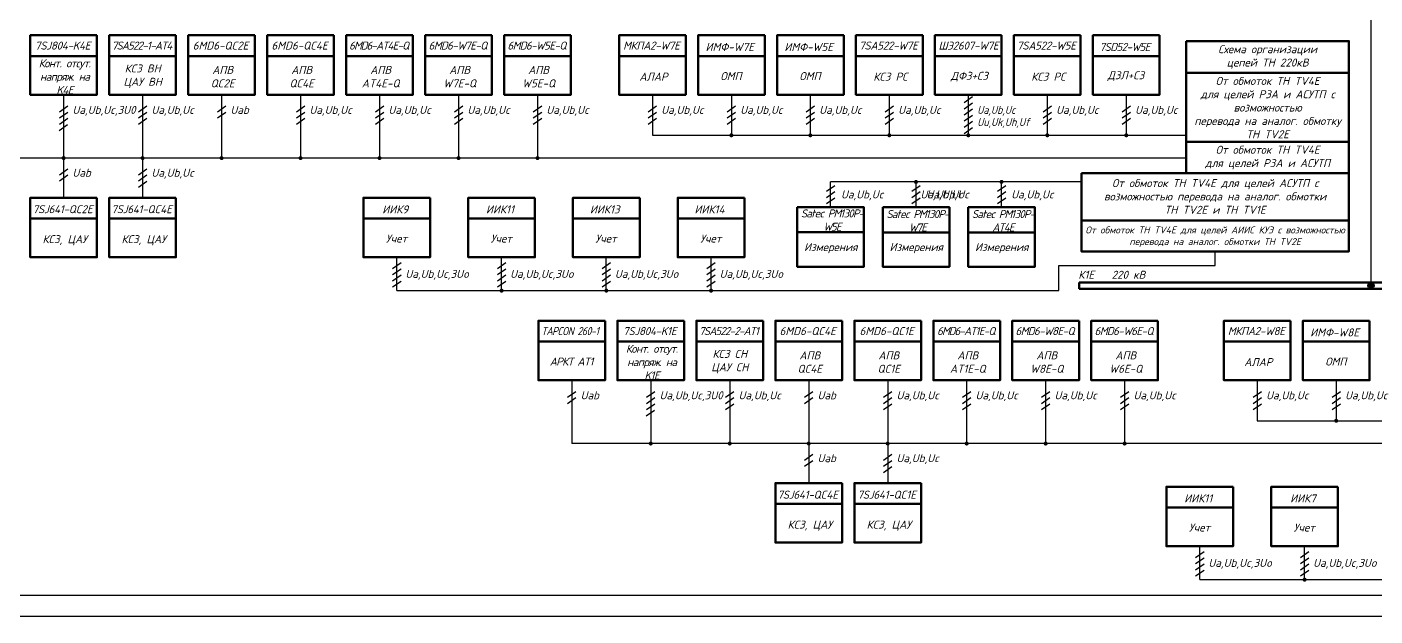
# Model space of a CAD drawing. Header units: millimetres. Extents: x -4534 to -456, y 3875 to 4716.
# Drawn here: x -4136.2 to -3807.6, y 3875.4 to 4018.9 of the extents above; entities that cross this region are included whole.
import ezdxf

# ---------------------------------------------------------------- set-up
doc = ezdxf.new("R2010")
doc.units = ezdxf.units.MM
doc.linetypes.add('HIDDEN2', pattern=[0.1875, 0.125, -0.0625])
doc.layers.add('Измерения АСУТП', color=80, linetype='Continuous')
doc.layers.add('Корректировка 1', color=5, linetype='Continuous')
doc.styles.add('ГОСТ 3.0', font='isocpeur.ttf', dxfattribs={"oblique": 15, "height": 3})

msp = doc.modelspace()

# ---------------------------------------------------------------- hatches: boundary and pattern name
at = {"linetype": 'HIDDEN2'}
msp.add_hatch(color=0, dxfattribs=at).paths.add_polyline_path([(-3807.85, 3955.9, 1), (-3809.39, 3955.9, 1)])
msp.add_hatch(color=0, dxfattribs=at).paths.add_polyline_path([(-3807.85, 3955.9, 1), (-3809.39, 3955.9, 1)])

# ---------------------------------------------------------------- linework, layer by layer
at = {"color": 0}
for p, q in [((-3808.62, 4035.78), (-3808.62, 3956.68)), ((-4127.23, 4002.43), (-4127.23, 3986.99)), ((-4107.98, 4002.43), (-4107.98, 3986.99)), ((-4088.73, 4002.43), (-4088.73, 3986.99)), ((-4069.48, 4002.43), (-4069.48, 3986.99)), ((-4050.23, 4002.43), (-4050.23, 3986.99)), ((-4030.98, 4002.43), (-4030.98, 3986.99)), ((-4011.73, 4002.43), (-4011.73, 3986.99)), ((-3983.74, 4002.43), (-3983.74, 3992.54)), ((-3964.49, 4002.43), (-3964.49, 3992.54)), ((-3945.24, 4002.43), (-3945.24, 3992.54)), ((-3925.99, 4002.43), (-3925.99, 3992.54)), ((-3907.76, 4000.53), (-3905.72, 4001.96)), ((-3906.74, 4002.43), (-3906.74, 3992.54)), ((-3887.49, 4002.43), (-3887.49, 3992.54)), ((-3868.24, 4002.43), (-3868.24, 3992.54)), ((-4128.25, 3998.26), (-4126.2, 3999.7)), ((-4109, 3998.26), (-4106.95, 3999.7)), ((-4089.75, 3998.26), (-4087.7, 3999.7)), ((-4070.5, 3998.26), (-4068.46, 3999.7)), ((-4051.25, 3998.26), (-4049.21, 3999.7)), ((-4032, 3998.26), (-4029.96, 3999.7)), ((-4012.75, 3998.26), (-4010.71, 3999.7)), ((-3984.76, 3998.26), (-3982.71, 3999.7)), ((-3965.51, 3998.26), (-3963.46, 3999.7)), ((-3946.26, 3998.26), (-3944.22, 3999.7)), ((-3927.01, 3998.26), (-3924.97, 3999.7)), ((-3907.76, 3999.03), (-3905.72, 4000.46)), ((-3907.76, 3997.53), (-3905.72, 3998.96)), ((-3888.51, 3998.26), (-3886.47, 3999.7)), ((-3869.26, 3998.26), (-3867.22, 3999.7)), ((-4128.32, 3993.72), (-4126.27, 3995.15)), ((-4128.25, 3996.76), (-4126.2, 3998.2)), ((-4128.25, 3995.26), (-4126.2, 3996.7)), ((-4109, 3996.76), (-4106.95, 3998.2)), ((-4109, 3995.26), (-4106.95, 3996.7)), ((-4089.75, 3996.76), (-4087.7, 3998.2)), ((-4070.5, 3996.76), (-4068.46, 3998.2)), ((-4070.5, 3995.26), (-4068.46, 3996.7)), ((-4051.25, 3996.76), (-4049.21, 3998.2)), ((-4051.25, 3995.26), (-4049.21, 3996.7)), ((-4032, 3996.76), (-4029.96, 3998.2)), ((-4032, 3995.26), (-4029.96, 3996.7)), ((-4012.75, 3996.76), (-4010.71, 3998.2)), ((-4012.75, 3995.26), (-4010.71, 3996.7)), ((-3984.76, 3996.76), (-3982.71, 3998.2)), ((-3984.76, 3995.26), (-3982.71, 3996.7)), ((-3965.51, 3996.76), (-3963.46, 3998.2)), ((-3965.51, 3995.26), (-3963.46, 3996.7)), ((-3946.26, 3996.76), (-3944.22, 3998.2)), ((-3946.26, 3995.26), (-3944.22, 3996.7)), ((-3927.01, 3996.76), (-3924.97, 3998.2)), ((-3927.01, 3995.26), (-3924.97, 3996.7)), ((-3907.76, 3996.03), (-3905.72, 3997.46)), ((-3907.76, 3994.53), (-3905.72, 3995.96)), ((-3888.51, 3996.76), (-3886.47, 3998.2)), ((-3888.51, 3995.26), (-3886.47, 3996.7)), ((-3869.26, 3996.76), (-3867.22, 3998.2)), ((-3869.26, 3995.26), (-3867.22, 3996.7)), ((-3983.74, 3992.54), (-3853.62, 3992.54)), ((-3907.78, 3993.02), (-3905.73, 3994.45)), ((-3853.62, 3986.99), (-4165.73, 3986.99)), ((-4127.23, 3986.99), (-4127.23, 3977.33)), ((-4107.98, 3986.99), (-4107.98, 3977.33)), ((-4128.25, 3982.94), (-4126.2, 3984.38)), ((-4128.25, 3981.44), (-4126.2, 3982.88)), ((-4109, 3982.94), (-4106.95, 3984.38)), ((-4109, 3981.44), (-4106.95, 3982.88)), ((-4109, 3979.94), (-4106.95, 3981.38)), ((-4003.39, 3932.86), (-4003.39, 3917.42)), ((-3984.14, 3932.86), (-3984.14, 3917.42)), ((-3964.89, 3932.86), (-3964.89, 3917.42)), ((-3945.64, 3932.86), (-3945.64, 3917.42)), ((-3926.39, 3932.86), (-3926.39, 3917.42)), ((-3907.14, 3932.86), (-3907.14, 3917.42)), ((-3887.89, 3932.86), (-3887.89, 3917.42)), ((-3868.64, 3932.86), (-3868.64, 3917.42)), ((-3836.32, 3932.86), (-3836.32, 3922.97)), ((-3817.07, 3932.86), (-3817.07, 3922.97)), ((-4004.41, 3928.7), (-4002.36, 3930.13)), ((-3985.16, 3928.7), (-3983.11, 3930.13)), ((-3965.91, 3928.7), (-3963.86, 3930.13)), ((-3946.66, 3928.7), (-3944.61, 3930.13)), ((-3927.41, 3928.7), (-3925.36, 3930.13)), ((-3908.16, 3928.7), (-3906.11, 3930.13)), ((-3888.91, 3928.7), (-3886.86, 3930.13)), ((-3869.66, 3928.7), (-3867.61, 3930.13)), ((-3837.34, 3928.7), (-3835.3, 3930.13)), ((-3818.1, 3928.7), (-3816.05, 3930.13)), ((-4004.41, 3927.2), (-4002.36, 3928.63)), ((-3985.16, 3927.2), (-3983.11, 3928.63)), ((-3985.16, 3925.7), (-3983.11, 3927.13)), ((-3965.91, 3927.2), (-3963.86, 3928.63)), ((-3965.91, 3925.7), (-3963.86, 3927.13)), ((-3946.66, 3927.2), (-3944.61, 3928.63)), ((-3927.41, 3927.2), (-3925.36, 3928.63)), ((-3927.41, 3925.7), (-3925.36, 3927.13)), ((-3908.16, 3927.2), (-3906.11, 3928.63)), ((-3908.16, 3925.7), (-3906.11, 3927.13)), ((-3888.91, 3927.2), (-3886.86, 3928.63)), ((-3888.91, 3925.7), (-3886.86, 3927.13)), ((-3869.66, 3927.2), (-3867.61, 3928.63)), ((-3869.66, 3925.7), (-3867.61, 3927.13)), ((-3837.34, 3927.2), (-3835.3, 3928.63)), ((-3837.34, 3925.7), (-3835.3, 3927.13)), ((-3818.1, 3927.2), (-3816.05, 3928.63)), ((-3818.1, 3925.7), (-3816.05, 3927.13)), ((-3985.23, 3924.15), (-3983.18, 3925.59)), ((-3836.32, 3922.97), (-3706.2, 3922.97)), ((-3706.2, 3917.42), (-4003.39, 3917.42)), ((-3945.64, 3917.42), (-3945.64, 3907.77)), ((-3926.39, 3917.42), (-3926.39, 3907.77)), ((-3946.66, 3913.38), (-3944.61, 3914.81)), ((-3946.66, 3911.88), (-3944.61, 3913.31)), ((-3927.41, 3913.38), (-3925.36, 3914.81)), ((-3927.41, 3911.88), (-3925.36, 3913.31)), ((-3927.41, 3910.38), (-3925.36, 3911.81))]:
    msp.add_line(p, q, dxfattribs=at)
at = {"color": 0, "lineweight": 50}
for p, q in [((-3853.62, 4007.74), (-3813.97, 4007.74)), ((-3853.62, 3990.95), (-3813.97, 3990.95)), ((-3879.72, 3956.68), (-3310.54, 3956.68)), ((-3879.72, 3955.13), (-3879.72, 3956.68)), ((-3310.54, 3955.13), (-3879.72, 3955.13))]:
    msp.add_line(p, q, dxfattribs=at)
at = {"color": 0, "ltscale": 0.25}
for p, q in [((-4046.01, 3954.68), (-4046.01, 3962.84)), ((-4020.48, 3954.68), (-4020.48, 3962.84)), ((-3994.96, 3954.68), (-3994.96, 3962.84)), ((-3969.43, 3954.68), (-3969.43, 3962.84)), ((-3846.58, 3960.8), (-3846.58, 3964.26)), ((-4047.03, 3960.1), (-4044.99, 3961.53)), ((-4047.03, 3958.6), (-4044.99, 3960.03)), ((-4021.51, 3960.1), (-4019.46, 3961.53)), ((-4021.51, 3958.6), (-4019.46, 3960.03)), ((-3995.98, 3960.1), (-3993.93, 3961.53)), ((-3995.98, 3958.6), (-3993.93, 3960.03)), ((-3970.45, 3960.1), (-3968.4, 3961.53)), ((-3970.45, 3958.6), (-3968.4, 3960.03)), ((-3884.69, 3960.8), (-3846.58, 3960.8)), ((-3884.69, 3954.68), (-3884.69, 3960.8)), ((-4047.03, 3957.1), (-4044.99, 3958.53)), ((-4047.03, 3955.6), (-4044.99, 3957.03)), ((-4021.51, 3957.1), (-4019.46, 3958.53)), ((-4021.51, 3955.6), (-4019.46, 3957.03)), ((-3995.98, 3957.1), (-3993.93, 3958.53)), ((-3995.98, 3955.6), (-3993.93, 3957.03)), ((-3970.45, 3957.1), (-3968.4, 3958.53)), ((-3970.45, 3955.6), (-3968.4, 3957.03)), ((-4046.01, 3954.68), (-3884.69, 3954.68)), ((-3851.33, 3889.66), (-3849.29, 3891.09)), ((-3850.31, 3884.25), (-3850.31, 3892.4)), ((-3825.81, 3889.66), (-3823.76, 3891.09)), ((-3824.78, 3884.25), (-3824.78, 3892.4)), ((-3851.33, 3888.16), (-3849.29, 3889.59)), ((-3851.33, 3886.66), (-3849.29, 3888.09)), ((-3825.81, 3888.16), (-3823.76, 3889.59)), ((-3825.81, 3886.66), (-3823.76, 3888.09)), ((-3851.33, 3885.16), (-3849.29, 3886.59)), ((-3850.31, 3884.25), (-3642.83, 3884.25)), ((-3825.81, 3885.16), (-3823.76, 3886.59))]:
    msp.add_line(p, q, dxfattribs=at)
at = {"color": 0, "lineweight": 30}
msp.add_line((-2238.35, 3880.38), (-4514.35, 3880.38), dxfattribs=at)
at = {"color": 0, "linetype": 'Continuous', "lineweight": 25}
msp.add_lwpolyline([(-4534.35, 3875.38), (-2233.35, 3875.38), (-2233.35, 4716.38), (-4534.35, 4716.38)], close=True, dxfattribs=at)
at = {"color": 0, "lineweight": 50, "ltscale": 0.25}
for points in [[(-4119.1, 4016.92), (-4135.35, 4016.92), (-4135.35, 4011.84), (-4119.1, 4011.84)], [(-4099.85, 4016.92), (-4116.1, 4016.92), (-4116.1, 4011.84), (-4099.85, 4011.84)], [(-4080.6, 4016.92), (-4096.85, 4016.92), (-4096.85, 4011.84), (-4080.6, 4011.84)], [(-4061.35, 4016.92), (-4077.6, 4016.92), (-4077.6, 4011.84), (-4061.35, 4011.84)], [(-4042.1, 4016.92), (-4058.35, 4016.92), (-4058.35, 4011.84), (-4042.1, 4011.84)], [(-4022.85, 4016.92), (-4039.1, 4016.92), (-4039.1, 4011.84), (-4022.85, 4011.84)], [(-4003.6, 4016.92), (-4019.85, 4016.92), (-4019.85, 4011.84), (-4003.6, 4011.84)], [(-3975.61, 4016.92), (-3991.86, 4016.92), (-3991.86, 4011.84), (-3975.61, 4011.84)], [(-3956.36, 4016.92), (-3972.61, 4016.92), (-3972.61, 4011.84), (-3956.36, 4011.84)], [(-3937.11, 4016.92), (-3953.36, 4016.92), (-3953.36, 4011.84), (-3937.11, 4011.84)], [(-3917.86, 4016.92), (-3934.11, 4016.92), (-3934.11, 4011.84), (-3917.86, 4011.84)], [(-3898.61, 4016.92), (-3914.86, 4016.92), (-3914.86, 4011.84), (-3898.61, 4011.84)], [(-3879.37, 4016.92), (-3895.62, 4016.92), (-3895.62, 4011.84), (-3879.37, 4011.84)], [(-3860.12, 4016.92), (-3876.37, 4016.92), (-3876.37, 4011.84), (-3860.12, 4011.84)], [(-4119.1, 4011.84), (-4135.35, 4011.84), (-4135.35, 4002.43), (-4119.1, 4002.43)], [(-4099.85, 4011.84), (-4116.1, 4011.84), (-4116.1, 4002.43), (-4099.85, 4002.43)], [(-4080.6, 4011.84), (-4096.85, 4011.84), (-4096.85, 4002.43), (-4080.6, 4002.43)], [(-4061.35, 4011.84), (-4077.6, 4011.84), (-4077.6, 4002.43), (-4061.35, 4002.43)], [(-4042.1, 4011.84), (-4058.35, 4011.84), (-4058.35, 4002.43), (-4042.1, 4002.43)], [(-4022.85, 4011.84), (-4039.1, 4011.84), (-4039.1, 4002.43), (-4022.85, 4002.43)], [(-4003.6, 4011.84), (-4019.85, 4011.84), (-4019.85, 4002.43), (-4003.6, 4002.43)], [(-3975.61, 4011.84), (-3991.86, 4011.84), (-3991.86, 4002.43), (-3975.61, 4002.43)], [(-3956.36, 4011.84), (-3972.61, 4011.84), (-3972.61, 4002.43), (-3956.36, 4002.43)], [(-3937.11, 4011.84), (-3953.36, 4011.84), (-3953.36, 4002.43), (-3937.11, 4002.43)], [(-3917.86, 4011.84), (-3934.11, 4011.84), (-3934.11, 4002.43), (-3917.86, 4002.43)], [(-3898.61, 4011.84), (-3914.86, 4011.84), (-3914.86, 4002.43), (-3898.61, 4002.43)], [(-3879.37, 4011.84), (-3895.62, 4011.84), (-3895.62, 4002.43), (-3879.37, 4002.43)], [(-3860.12, 4011.84), (-3876.37, 4011.84), (-3876.37, 4002.43), (-3860.12, 4002.43)], [(-4119.1, 3977.33), (-4135.35, 3977.33), (-4135.35, 3972.25), (-4119.1, 3972.25)], [(-4099.85, 3977.33), (-4116.1, 3977.33), (-4116.1, 3972.25), (-4099.85, 3972.25)], [(-4037.89, 3977.33), (-4054.14, 3977.33), (-4054.14, 3972.25), (-4037.89, 3972.25)], [(-4012.36, 3977.33), (-4028.61, 3977.33), (-4028.61, 3972.25), (-4012.36, 3972.25)], [(-3986.83, 3977.33), (-4003.08, 3977.33), (-4003.08, 3972.25), (-3986.83, 3972.25)], [(-3961.3, 3977.33), (-3977.55, 3977.33), (-3977.55, 3972.25), (-3961.3, 3972.25)], [(-4119.1, 3972.25), (-4135.35, 3972.25), (-4135.35, 3962.84), (-4119.1, 3962.84)], [(-4099.85, 3972.25), (-4116.1, 3972.25), (-4116.1, 3962.84), (-4099.85, 3962.84)], [(-4037.89, 3972.25), (-4054.14, 3972.25), (-4054.14, 3962.84), (-4037.89, 3962.84)], [(-4012.36, 3972.25), (-4028.61, 3972.25), (-4028.61, 3962.84), (-4012.36, 3962.84)], [(-3986.83, 3972.25), (-4003.08, 3972.25), (-4003.08, 3962.84), (-3986.83, 3962.84)], [(-3961.3, 3972.25), (-3977.55, 3972.25), (-3977.55, 3962.84), (-3961.3, 3962.84)], [(-3879.19, 3971.79), (-3813.97, 3971.79), (-3813.97, 3964.26), (-3879.19, 3964.26)], [(-3995.26, 3947.35), (-4011.51, 3947.35), (-4011.51, 3942.27), (-3995.26, 3942.27)], [(-3976.01, 3947.35), (-3992.26, 3947.35), (-3992.26, 3942.27), (-3976.01, 3942.27)], [(-3956.76, 3947.35), (-3973.01, 3947.35), (-3973.01, 3942.27), (-3956.76, 3942.27)], [(-3937.51, 3947.35), (-3953.76, 3947.35), (-3953.76, 3942.27), (-3937.51, 3942.27)], [(-3918.26, 3947.35), (-3934.51, 3947.35), (-3934.51, 3942.27), (-3918.26, 3942.27)], [(-3899.01, 3947.35), (-3915.26, 3947.35), (-3915.26, 3942.27), (-3899.01, 3942.27)], [(-3879.76, 3947.35), (-3896.01, 3947.35), (-3896.01, 3942.27), (-3879.76, 3942.27)], [(-3860.51, 3947.35), (-3876.76, 3947.35), (-3876.76, 3942.27), (-3860.51, 3942.27)], [(-3828.2, 3947.35), (-3844.45, 3947.35), (-3844.45, 3942.27), (-3828.2, 3942.27)], [(-3808.95, 3947.35), (-3825.2, 3947.35), (-3825.2, 3942.27), (-3808.95, 3942.27)], [(-3995.26, 3942.27), (-4011.51, 3942.27), (-4011.51, 3932.86), (-3995.26, 3932.86)], [(-3976.01, 3942.27), (-3992.26, 3942.27), (-3992.26, 3932.86), (-3976.01, 3932.86)], [(-3956.76, 3942.27), (-3973.01, 3942.27), (-3973.01, 3932.86), (-3956.76, 3932.86)], [(-3937.51, 3942.27), (-3953.76, 3942.27), (-3953.76, 3932.86), (-3937.51, 3932.86)], [(-3918.26, 3942.27), (-3934.51, 3942.27), (-3934.51, 3932.86), (-3918.26, 3932.86)], [(-3899.01, 3942.27), (-3915.26, 3942.27), (-3915.26, 3932.86), (-3899.01, 3932.86)], [(-3879.76, 3942.27), (-3896.01, 3942.27), (-3896.01, 3932.86), (-3879.76, 3932.86)], [(-3860.51, 3942.27), (-3876.76, 3942.27), (-3876.76, 3932.86), (-3860.51, 3932.86)], [(-3828.2, 3942.27), (-3844.45, 3942.27), (-3844.45, 3932.86), (-3828.2, 3932.86)], [(-3808.95, 3942.27), (-3825.2, 3942.27), (-3825.2, 3932.86), (-3808.95, 3932.86)], [(-3937.51, 3907.77), (-3953.76, 3907.77), (-3953.76, 3902.69), (-3937.51, 3902.69)], [(-3918.26, 3907.77), (-3934.51, 3907.77), (-3934.51, 3902.69), (-3918.26, 3902.69)], [(-3842.19, 3906.9), (-3858.44, 3906.9), (-3858.44, 3901.81), (-3842.19, 3901.81)], [(-3816.66, 3906.9), (-3832.91, 3906.9), (-3832.91, 3901.81), (-3816.66, 3901.81)], [(-3937.51, 3902.69), (-3953.76, 3902.69), (-3953.76, 3893.27), (-3937.51, 3893.27)], [(-3918.26, 3902.69), (-3934.51, 3902.69), (-3934.51, 3893.27), (-3918.26, 3893.27)], [(-3842.19, 3901.81), (-3858.44, 3901.81), (-3858.44, 3892.4), (-3842.19, 3892.4)], [(-3816.66, 3901.81), (-3832.91, 3901.81), (-3832.91, 3892.4), (-3816.66, 3892.4)]]:
    msp.add_lwpolyline(points, close=True, dxfattribs=at)
at = {"color": 0, "lineweight": 50}
msp.add_lwpolyline([(-3853.62, 4015.52), (-3813.97, 4015.52), (-3813.97, 3983.31), (-3853.62, 3983.31)], close=True, dxfattribs=at)
at = {"color": 0, "ltscale": 0.25, "const_width": 0.487}
for points in [[(-3964.73, 3992.54, 1), (-3964.24, 3992.54, 1)], [(-3945.48, 3992.54, 1), (-3945, 3992.54, 1)], [(-3926.23, 3992.54, 1), (-3925.75, 3992.54, 1)], [(-3906.98, 3992.54, 1), (-3906.5, 3992.54, 1)], [(-3887.73, 3992.54, 1), (-3887.25, 3992.54, 1)], [(-3868.48, 3992.54, 1), (-3868, 3992.54, 1)], [(-4127.47, 3986.99, 1), (-4126.98, 3986.99, 1)], [(-4108.22, 3986.99, 1), (-4107.73, 3986.99, 1)], [(-4088.97, 3986.99, 1), (-4088.48, 3986.99, 1)], [(-4069.72, 3986.99, 1), (-4069.24, 3986.99, 1)], [(-4050.47, 3986.99, 1), (-4049.99, 3986.99, 1)], [(-4031.22, 3986.99, 1), (-4030.74, 3986.99, 1)], [(-4011.97, 3986.99, 1), (-4011.49, 3986.99, 1)], [(-4020.73, 3954.68, 1), (-4020.24, 3954.68, 1)], [(-3995.2, 3954.68, 1), (-3994.71, 3954.68, 1)], [(-3969.67, 3954.68, 1), (-3969.18, 3954.68, 1)], [(-3817.32, 3922.97, 1), (-3816.83, 3922.97, 1)], [(-3984.38, 3917.42, 1), (-3983.89, 3917.42, 1)], [(-3965.13, 3917.42, 1), (-3964.64, 3917.42, 1)], [(-3945.88, 3917.42, 1), (-3945.39, 3917.42, 1)], [(-3926.63, 3917.42, 1), (-3926.14, 3917.42, 1)], [(-3907.38, 3917.42, 1), (-3906.89, 3917.42, 1)], [(-3888.13, 3917.42, 1), (-3887.64, 3917.42, 1)], [(-3868.88, 3917.42, 1), (-3868.39, 3917.42, 1)], [(-3825.03, 3884.25, 1), (-3824.54, 3884.25, 1)]]:
    msp.add_lwpolyline(points, format="xyb", close=True, dxfattribs=at)
at = {"color": 0, "linetype": 'HIDDEN2'}
msp.add_circle((-3808.62, 3955.9), 0.771, dxfattribs=at)
msp.add_circle((-3808.62, 3955.9), 0.771, dxfattribs=at)
at = {"layer": 'Измерения АСУТП', "color": 0}
for p, q in [((-3939.28, 3980.26), (-3941.33, 3978.82)), ((-3939.28, 3978.76), (-3941.33, 3977.32)), ((-3879.19, 3981.18), (-3940.31, 3981.18)), ((-3940.31, 3974.99), (-3940.31, 3981.18)), ((-3918.45, 3980.26), (-3920.5, 3978.82)), ((-3918.45, 3978.76), (-3920.5, 3977.32)), ((-3919.47, 3974.99), (-3919.47, 3981.18)), ((-3897.61, 3980.26), (-3899.66, 3978.82)), ((-3897.61, 3978.76), (-3899.66, 3977.32)), ((-3898.64, 3974.99), (-3898.64, 3981.18)), ((-3939.28, 3977.26), (-3941.33, 3975.82)), ((-3918.45, 3977.26), (-3920.5, 3975.82)), ((-3897.61, 3977.26), (-3899.66, 3975.82))]:
    msp.add_line(p, q, dxfattribs=at)
at = {"layer": 'Измерения АСУТП', "color": 0, "lineweight": 50}
msp.add_lwpolyline([(-3879.19, 3983.31), (-3813.97, 3983.31), (-3813.97, 3971.79), (-3879.19, 3971.79)], close=True, dxfattribs=at)
at = {"layer": 'Измерения АСУТП', "color": 0, "ltscale": 0.25, "const_width": 0.487}
for points in [[(-3919.23, 3981.18, -1), (-3919.72, 3981.18, -1)], [(-3898.39, 3981.18, -1), (-3898.88, 3981.18, -1)]]:
    msp.add_lwpolyline(points, format="xyb", close=True, dxfattribs=at)
at = {"layer": 'Измерения АСУТП', "color": 0, "lineweight": 50, "ltscale": 0.25}
for points in [[(-3948.43, 3974.99), (-3932.18, 3974.99), (-3932.18, 3968.97), (-3948.43, 3968.97)], [(-3927.6, 3974.99), (-3911.35, 3974.99), (-3911.35, 3968.89), (-3927.6, 3968.89)], [(-3906.76, 3974.99), (-3890.51, 3974.99), (-3890.51, 3968.89), (-3906.76, 3968.89)], [(-3948.43, 3968.97), (-3932.18, 3968.97), (-3932.18, 3960.5), (-3948.43, 3960.5)], [(-3927.6, 3968.89), (-3911.35, 3968.89), (-3911.35, 3960.5), (-3927.6, 3960.5)], [(-3906.76, 3968.89), (-3890.51, 3968.89), (-3890.51, 3960.5), (-3906.76, 3960.5)]]:
    msp.add_lwpolyline(points, close=True, dxfattribs=at)

# ---------------------------------------------------------------- texts
at = {"color": 0, "ltscale": 2, "style": 'ГОСТ 3.0', "oblique": 15}
for s, p in [('Ua,Ub,Uc,3U0', (-4125.07, 3997.76)), ('Ua,Ub,Uc', (-4105.82, 3997.76)), ('Uab', (-4086.57, 3997.76)), ('Ua,Ub,Uc', (-4067.32, 3997.76)), ('Ua,Ub,Uc', (-4048.07, 3997.76)), ('Ua,Ub,Uc', (-4028.82, 3997.76)), ('Ua,Ub,Uc', (-4009.57, 3997.76)), ('Ua,Ub,Uc', (-3981.58, 3997.76)), ('Ua,Ub,Uc', (-3962.33, 3997.76)), ('Ua,Ub,Uc', (-3943.08, 3997.76)), ('Ua,Ub,Uc', (-3923.83, 3997.76)), ('Ua,Ub,Uc', (-3885.33, 3997.76)), ('Ua,Ub,Uc', (-3866.08, 3997.76)), ('Uab', (-4125.07, 3982.44)), ('Ua,Ub,Uc', (-4105.82, 3982.44)), ('Uab', (-4001.22, 3928.2)), ('Ua,Ub,Uc,3U0', (-3981.98, 3928.2)), ('Ua,Ub,Uc', (-3962.73, 3928.2)), ('Uab', (-3943.48, 3928.2)), ('Ua,Ub,Uc', (-3924.23, 3928.2)), ('Ua,Ub,Uc', (-3904.98, 3928.2)), ('Ua,Ub,Uc', (-3885.73, 3928.2)), ('Ua,Ub,Uc', (-3866.48, 3928.2)), ('Ua,Ub,Uc', (-3834.16, 3928.2)), ('Ua,Ub,Uc', (-3814.91, 3928.2)), ('Uab', (-3943.48, 3912.88)), ('Ua,Ub,Uc', (-3924.23, 3912.88))]:
    msp.add_text(s, height=1.95, dxfattribs=at).set_placement(p)
at = {"color": 0, "ltscale": 2, "style": 'ГОСТ 3.0', "oblique": 15, "width": 0.9}
for s, p in [('Ua,Ub,Uc', (-3904.58, 3997.76)), ('Uu,Uk,Uh,Uf', (-3904.58, 3994.8))]:
    msp.add_text(s, height=1.95, dxfattribs=at).set_placement(p)
at = {"color": 0, "lineweight": 50, "ltscale": 0.25, "style": 'ГОСТ 3.0', "oblique": 15}
for p in [(-4043.93, 3957.79), (-4018.4, 3957.79), (-3992.87, 3957.79), (-3967.34, 3957.79), (-3848.23, 3887.36), (-3822.7, 3887.36)]:
    msp.add_text('Ua,Ub,Uc,3Uo', height=1.95, dxfattribs=at).set_placement(p)
at = {"color": 0, "lineweight": 18, "style": 'ГОСТ 3.0', "oblique": 15}
for s, p in [('К1E', (-3879.93, 3957.58)), ('220 кВ', (-3871.81, 3957.58))]:
    msp.add_text(s, height=1.95, dxfattribs=at).set_placement(p)
at = {"color": 0, "lineweight": 30, "char_height": 1.95, "attachment_point": 5, "style": 'ГОСТ 3.0'}
for s, insert in [('{\\T0.95;7SJ804-K4E}', (-4127.47, 4014.4)), ('{\\T0.85;7SA522-1-AT4}', (-4108.22, 4014.4)), ('6MD6-QC2E', (-4088.97, 4014.4)), ('6MD6-QC4E', (-4069.72, 4014.4)), ('{\\T0.85;6MD6-AT4E\\C0;-Q}', (-4050.47, 4014.4)), ('{\\T0.9;6MD6-W\\C0;7E-Q}', (-4031.22, 4014.4)), ('{\\T0.9;6MD6-W\\C0;5E-Q}', (-4011.97, 4014.4)), ('{\\T0.95;МКПА2-W7E}', (-3983.98, 4014.4)), ('ИМФ-W7E', (-3964.87, 4014.07)), ('ИМФ-W5E', (-3945.63, 4014.07)), ('{\\T0.95;7SA522-W7E}', (-3926.23, 4014.4)), ('{\\T0.95;ШЭ2607-W7E}', (-3906.72, 4014.4)), ('{\\T0.95;7SA522-W5E}', (-3887.73, 4014.4)), ('{\\T0.9;7SD52-W5E}', (-3868.63, 4014.07)), ('{\\T0.95;7SJ641-}QC2E', (-4127.45, 3974.53)), ('{\\T0.95;7SJ641-}QC4E', (-4108.2, 3974.53)), ('{\\W0.9;\\T0.9;TAPCON 260-1}', (-4003.84, 3944.83)), ('{\\T0.95;7SJ804-K1E}', (-3984.38, 3944.83)), ('{\\T0.85;7SA522-2-AT1}', (-3965.13, 3944.83)), ('6MD6-QC4E', (-3945.88, 3944.83)), ('6MD6-QC1E', (-3926.63, 3944.83)), ('{\\T0.85;6MD6-AT1E\\C0;-Q}', (-3907.38, 3944.83)), ('{\\T0.9;6MD6-W\\C0;8E-Q}', (-3888.13, 3944.83)), ('{\\T0.9;6MD6-W\\C0;6E-Q}', (-3868.88, 3944.83)), ('{\\T0.95;МКПА2-W8E}', (-3836.56, 3944.83)), ('ИМФ-W8E', (-3817.46, 3944.5)), ('{\\T0.95;7SJ641-}QC4E', (-3945.86, 3904.96)), ('{\\T0.95;7SJ641-}QC1E', (-3926.61, 3904.96))]:
    msp.add_mtext(s, dxfattribs=dict(at, insert=insert))
at = {"color": 0, "char_height": 1.95, "width": 39.6456, "attachment_point": 5, "style": 'ГОСТ 3.0'}
for s, insert in [('Схема организации \\Pцепей ТН 220кВ   ', (-3833.79, 4011.63)), ('От обмоток ТН TV4E\\Pдля целей РЗА и АСУТП с возможностью \\Pперевода на аналог. обмотку\\PТН TV2E', (-3833.79, 3999.29)), ('От обмоток ТН TV4E\\Pдля целей РЗА и АСУТП', (-3833.79, 3987.13))]:
    msp.add_mtext(s, dxfattribs=dict(at, insert=insert))
at = {"color": 0, "char_height": 1.95, "attachment_point": 5, "style": 'ГОСТ 3.0'}
for s, insert in [('{\\T0.9;\\C0;Конт. отсут.\\Pнапряж. на \\PK4E}', (-4126.96, 4006.83)), ('{\\C0;КСЗ ВН\\PЦАУ ВН}', (-4107.95, 4006.94)), ('{\\C0;АПВ\\P}QC2E', (-4088.46, 4006.83)), ('{\\C0;АПВ\\P}QC4E', (-4069.21, 4006.83)), ('{\\C0;АПВ\\PAT4E-Q}', (-4049.96, 4006.83)), ('{\\C0;АПВ\\PW7E-Q}', (-4030.71, 4006.83)), ('{\\C0;АПВ\\PW5E-Q}', (-4011.47, 4006.83)), ('АЛАР', (-3983.47, 4006.83)), ('ОМП', (-3964.57, 4006.97)), ('ОМП', (-3945.32, 4006.97)), ('{\\C0;КСЗ РС}', (-3925.72, 4006.83)), ('{\\C0;ДФЗ+СЗ}', (-3906.47, 4006.83)), ('{\\C0;КСЗ РС}', (-3887.23, 4006.83)), ('ДЗЛ{\\C0;+СЗ}', (-3868.32, 4006.97)), ('КСЗ, ЦАУ', (-4126.94, 3966.96)), ('КСЗ, ЦАУ', (-4107.69, 3966.96)), ('{\\T0.9;\\C0;Конт. отсут.\\Pнапряж. на \\PK1E}', (-3983.87, 3937.27)), ('{\\C0;КСЗ СН\\PЦАУ СН}', (-3964.86, 3937.38)), ('{\\C0;АПВ\\P}QC4E', (-3945.37, 3937.27)), ('{\\C0;АПВ\\P}QC1E', (-3926.12, 3937.27)), ('{\\C0;АПВ\\PAT1E-Q}', (-3906.87, 3937.27)), ('{\\C0;АПВ\\PW8E-Q}', (-3887.62, 3937.27)), ('{\\C0;АПВ\\PW6E-Q}', (-3868.37, 3937.27)), ('АЛАР', (-3836.06, 3937.27)), ('ОМП', (-3817.15, 3937.4)), ('КСЗ, ЦАУ', (-3945.35, 3897.4)), ('КСЗ, ЦАУ', (-3926.1, 3897.4))]:
    msp.add_mtext(s, dxfattribs=dict(at, insert=insert))
at = {"color": 0, "lineweight": 50, "ltscale": 0.25, "char_height": 1.95, "attachment_point": 5, "style": 'ГОСТ 3.0'}
for s, insert in [('ИИК9', (-4046.4, 3974.48)), ('ИИК11', (-4020.87, 3974.48)), ('ИИК13', (-3995.34, 3974.48)), ('ИИК14', (-3969.81, 3974.48)), ('Учет', (-4046.09, 3967.38)), ('Учет', (-4020.56, 3967.38)), ('Учет', (-3995.03, 3967.38)), ('Учет', (-3969.5, 3967.38)), ('ИИК11', (-3850.7, 3904.05)), ('ИИК7', (-3825.17, 3904.05)), ('Учет', (-3850.39, 3896.95)), ('Учет', (-3824.86, 3896.95))]:
    msp.add_mtext(s, dxfattribs=dict(at, insert=insert))
at = {"color": 0, "lineweight": 50, "ltscale": 0.25, "insert": (-3846.58, 3967.82), "char_height": 1.7, "width": 65.2221, "attachment_point": 5, "style": 'ГОСТ 3.0'}
msp.add_mtext('От обмоток ТН TV4E для целей АИИС КУЭ с возможностью перевода на аналог. обмотки ТН TV2E', dxfattribs=at)
at = {"layer": 'Измерения АСУТП', "color": 0, "ltscale": 2, "style": 'ГОСТ 3.0', "oblique": 15}
for p in [(-3937.76, 3977.16), (-3918.41, 3977.16), (-3916.93, 3977.16), (-3896.28, 3977.16)]:
    msp.add_text('Ua,Ub,Uc', height=1.95, dxfattribs=at).set_placement(p)
at = {"layer": 'Измерения АСУТП', "color": 0, "insert": (-3846.58, 3977.64), "char_height": 1.95, "width": 65.2221, "attachment_point": 5, "style": 'ГОСТ 3.0'}
msp.add_mtext('От обмоток ТН TV4E для целей АСУТП с возможностью перевода на аналог. обмотки\\PТН TV2E и ТН TV1E', dxfattribs=at)
at = {"layer": 'Измерения АСУТП', "color": 0, "lineweight": 30, "char_height": 1.95, "attachment_point": 5, "style": 'ГОСТ 3.0'}
for s, insert in [('{\\T0.8;Satec PM130P-\\PW5E}', (-3939.95, 3971.88)), ('{\\T0.8;Satec PM130P-\\PW7E}', (-3919.11, 3971.72)), ('{\\T0.8;Satec PM130P-\\PAT4E}', (-3898.28, 3971.72))]:
    msp.add_mtext(s, dxfattribs=dict(at, insert=insert))
at = {"layer": 'Измерения АСУТП', "color": 0, "char_height": 1.95, "attachment_point": 5, "style": 'ГОСТ 3.0'}
for insert in [(-3940.26, 3965.04), (-3919.42, 3965.04), (-3898.59, 3965.04)]:
    msp.add_mtext('Измерения', dxfattribs=dict(at, insert=insert))
at = {"layer": 'Корректировка 1', "color": 0, "insert": (-4003.47, 3937.4), "char_height": 1.95, "attachment_point": 5, "style": 'ГОСТ 3.0'}
msp.add_mtext('{\\T0.9;\\C0;АРКТ AT1}', dxfattribs=at)

doc.saveas('drawing.dxf')
